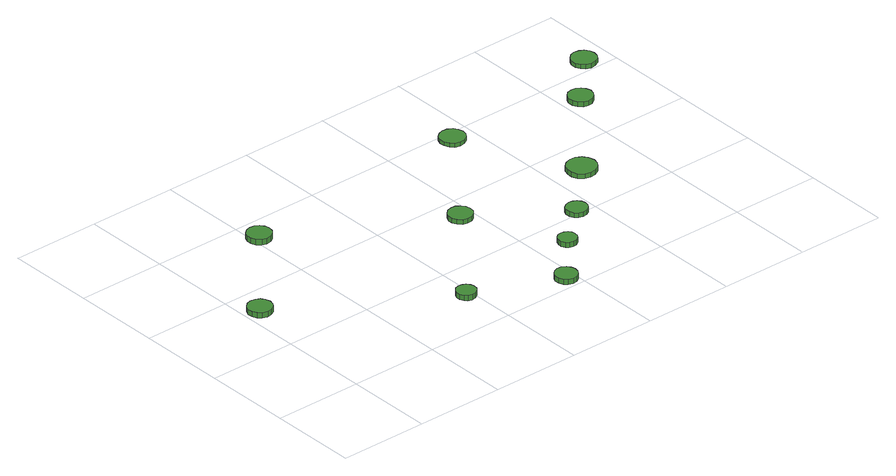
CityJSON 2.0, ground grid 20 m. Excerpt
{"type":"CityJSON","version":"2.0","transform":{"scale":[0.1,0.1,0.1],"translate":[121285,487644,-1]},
"CityObjects":{
"tree1":{"type":"SolitaryVegetationObject","attributes":{"function":"something"},"geometry":[{"type":"MultiSurface","lod":"1","boundaries":[[[0,1,2,3,4,5,6,7,8,9,10,11,12,13,14]],[[15,16,17,18,19,20,21,22,23,24,25,26,27,28,29]],[[0,29,28,1]],[[1,28,27,2]],[[2,27,26,3]],[[3,26,25,4]],[[4,25,24,5]],[[5,24,23,6]],[[6,23,22,7]],[[7,22,21,8]],[[8,21,20,9]],[[9,20,19,10]],[[10,19,18,11]],[[11,18,17,12]],[[12,17,16,13]],[[13,16,15,14]],[[14,15,29,0]]]}]},
"tree2":{"type":"SolitaryVegetationObject","attributes":{"function":"something"},"geometry":[{"type":"MultiSurface","lod":"1","boundaries":[[[30,31,32,33,34,35,36,37,38,39,40,41,42,43,44]],[[45,46,47,48,49,50,51,52,53,54,55,56,57,58,59]],[[30,59,58,31]],[[31,58,57,32]],[[32,57,56,33]],[[33,56,55,34]],[[34,55,54,35]],[[35,54,53,36]],[[36,53,52,37]],[[37,52,51,38]],[[38,51,50,39]],[[39,50,49,40]],[[40,49,48,41]],[[41,48,47,42]],[[42,47,46,43]],[[43,46,45,44]],[[44,45,59,30]]]}]},
"tree3":{"type":"SolitaryVegetationObject","attributes":{"function":"something"},"geometry":[{"type":"MultiSurface","lod":"1","boundaries":[[[60,61,62,63,64,65,66,67,68,69,70,71,72,73,74]],[[75,76,77,78,79,80,81,82,83,84,85,86,87,88,89]],[[60,89,88,61]],[[61,88,87,62]],[[62,87,86,63]],[[63,86,85,64]],[[64,85,84,65]],[[65,84,83,66]],[[66,83,82,67]],[[67,82,81,68]],[[68,81,80,69]],[[69,80,79,70]],[[70,79,78,71]],[[71,78,77,72]],[[72,77,76,73]],[[73,76,75,74]],[[74,75,89,60]]]}]},
"tree4":{"type":"SolitaryVegetationObject","attributes":{"function":"something"},"geometry":[{"type":"MultiSurface","lod":"1","boundaries":[[[90,91,92,93,94,95,96,97,98,99,100,101,102,103,104]],[[105,106,107,108,109,110,111,112,113,114,115,116,117,118,119]],[[90,119,118,91]],[[91,118,117,92]],[[92,117,116,93]],[[93,116,115,94]],[[94,115,114,95]],[[95,114,113,96]],[[96,113,112,97]],[[97,112,111,98]],[[98,111,110,99]],[[99,110,109,100]],[[100,109,108,101]],[[101,108,107,102]],[[102,107,106,103]],[[103,106,105,104]],[[104,105,119,90]]]}]},
"tree5":{"type":"SolitaryVegetationObject","attributes":{"function":"something"},"geometry":[{"type":"MultiSurface","lod":"1","boundaries":[[[120,121,122,123,124,125,126,127,128,129,130,131,132,133,134]],[[135,136,137,138,139,140,141,142,143,144,145,146,147,148,149]],[[120,149,148,121]],[[121,148,147,122]],[[122,147,146,123]],[[123,146,145,124]],[[124,145,144,125]],[[125,144,143,126]],[[126,143,142,127]],[[127,142,141,128]],[[128,141,140,129]],[[129,140,139,130]],[[130,139,138,131]],[[131,138,137,132]],[[132,137,136,133]],[[133,136,135,134]],[[134,135,149,120]]]}]},
"tree6":{"type":"SolitaryVegetationObject","attributes":{"function":"something"},"geometry":[{"type":"MultiSurface","lod":"1","boundaries":[[[150,151,152,153,154,155,156,157,158,159,160,161,162,163,164]],[[165,166,167,168,169,170,171,172,173,174,175,176,177,178,179]],[[150,179,178,151]],[[151,178,177,152]],[[152,177,176,153]],[[153,176,175,154]],[[154,175,174,155]],[[155,174,173,156]],[[156,173,172,157]],[[157,172,171,158]],[[158,171,170,159]],[[159,170,169,160]],[[160,169,168,161]],[[161,168,167,162]],[[162,167,166,163]],[[163,166,165,164]],[[164,165,179,150]]]}]},
"tree7":{"type":"SolitaryVegetationObject","attributes":{"function":"something"},"geometry":[{"type":"MultiSurface","lod":"1","boundaries":[[[180,181,182,183,184,185,186,187,188,189,190,191,192,193,194]],[[195,196,197,198,199,200,201,202,203,204,205,206,207,208,209]],[[180,209,208,181]],[[181,208,207,182]],[[182,207,206,183]],[[183,206,205,184]],[[184,205,204,185]],[[185,204,203,186]],[[186,203,202,187]],[[187,202,201,188]],[[188,201,200,189]],[[189,200,199,190]],[[190,199,198,191]],[[191,198,197,192]],[[192,197,196,193]],[[193,196,195,194]],[[194,195,209,180]]]}]},
"tree8":{"type":"SolitaryVegetationObject","attributes":{"function":"something"},"geometry":[{"type":"MultiSurface","lod":"1","boundaries":[[[210,211,212,213,214,215,216,217,218,219,220,221,222,223,224]],[[225,226,227,228,229,230,231,232,233,234,235,236,237,238,239]],[[210,239,238,211]],[[211,238,237,212]],[[212,237,236,213]],[[213,236,235,214]],[[214,235,234,215]],[[215,234,233,216]],[[216,233,232,217]],[[217,232,231,218]],[[218,231,230,219]],[[219,230,229,220]],[[220,229,228,221]],[[221,228,227,222]],[[222,227,226,223]],[[223,226,225,224]],[[224,225,239,210]]]}]},
"tree9":{"type":"SolitaryVegetationObject","attributes":{"function":"something"},"geometry":[{"type":"MultiSurface","lod":"1","boundaries":[[[240,241,242,243,244,245,246,247,248,249,250,251,252,253,254]],[[255,256,257,258,259,260,261,262,263,264,265,266,267,268,269]],[[240,269,268,241]],[[241,268,267,242]],[[242,267,266,243]],[[243,266,265,244]],[[244,265,264,245]],[[245,264,263,246]],[[246,263,262,247]],[[247,262,261,248]],[[248,261,260,249]],[[249,260,259,250]],[[250,259,258,251]],[[251,258,257,252]],[[252,257,256,253]],[[253,256,255,254]],[[254,255,269,240]]]}]},
"tree10":{"type":"SolitaryVegetationObject","attributes":{"function":"something"},"geometry":[{"type":"MultiSurface","lod":"1","boundaries":[[[270,271,272,273,274,275,276,277,278,279,280,281,282,283,284]],[[285,286,287,288,289,290,291,292,293,294,295,296,297,298,299]],[[270,299,298,271]],[[271,298,297,272]],[[272,297,296,273]],[[273,296,295,274]],[[274,295,294,275]],[[275,294,293,276]],[[276,293,292,277]],[[277,292,291,278]],[[278,291,290,279]],[[279,290,289,280]],[[280,289,288,281]],[[281,288,287,282]],[[282,287,286,283]],[[283,286,285,284]],[[284,285,299,270]]]}]},
"tree11":{"type":"SolitaryVegetationObject","attributes":{"function":"something"},"geometry":[{"type":"MultiSurface","lod":"1","boundaries":[[[300,301,302,303,304,305,306,307,308,309,310,311,312,313,314]],[[315,316,317,318,319,320,321,322,323,324,325,326,327,328,329]],[[300,329,328,301]],[[301,328,327,302]],[[302,327,326,303]],[[303,326,325,304]],[[304,325,324,305]],[[305,324,323,306]],[[306,323,322,307]],[[307,322,321,308]],[[308,321,320,309]],[[309,320,319,310]],[[310,319,318,311]],[[311,318,317,312]],[[312,317,316,313]],[[313,316,315,314]],[[314,315,329,300]]]}]}
},
"vertices":[
[60,332,21],[57,343,21],[51,352,21],[41,357,21],[30,359,21],[19,355,21],[11,348,21],[6,337,21],[6,326,21],[11,316,21],[19,308,21],[30,305,21],[41,306,21],[51,312,21],[57,321,21],[57,321,9],[51,312,9],[41,306,9],[30,305,9],[19,308,9],[11,316,9],[6,326,9],[6,337,9],[11,348,9],[19,355,9],[30,359,9],[41,357,9],[51,352,9],[57,343,9],[60,332,9],
[242,546,19],[240,557,19],[233,566,19],[224,572,19],[212,573,19],[202,570,19],[193,562,19],[189,552,19],[189,541,19],[193,530,19],[202,523,19],[212,519,19],[224,521,19],[233,526,19],[240,535,19],[240,535,6],[233,526,6],[224,521,6],[212,519,6],[202,523,6],[193,530,6],[189,541,6],[189,552,6],[193,562,6],[202,570,6],[212,573,6],[224,572,6],[233,566,6],[240,557,6],[242,546,6],
[407,111,20],[405,120,20],[399,128,20],[391,132,20],[382,133,20],[373,130,20],[367,124,20],[363,116,20],[363,107,20],[367,98,20],[373,92,20],[382,89,20],[391,90,20],[399,95,20],[405,102,20],[405,102,8],[399,95,8],[391,90,8],[382,89,8],[373,92,8],[367,98,8],[363,107,8],[363,116,8],[367,124,8],[373,130,8],[382,133,8],[391,132,8],[399,128,8],[405,120,8],[407,111,8],
[602,30,20],[600,40,20],[594,48,20],[585,54,20],[575,55,20],[565,51,20],[557,44,20],[553,35,20],[553,25,20],[557,15,20],[565,8,20],[575,5,20],[585,6,20],[594,11,20],[600,20,20],[600,20,8],[594,11,8],[585,6,8],[575,5,8],[565,8,8],[557,15,8],[553,25,8],[553,35,8],[557,44,8],[565,51,8],[575,55,8],[585,54,8],[594,48,8],[600,40,8],[602,30,8],
[593,340,20],[591,351,20],[584,360,20],[575,366,20],[564,367,20],[553,364,20],[545,356,20],[540,346,20],[540,335,20],[545,325,20],[553,317,20],[564,314,20],[575,315,20],[584,320,20],[591,329,20],[591,329,9],[584,320,9],[575,315,9],[564,314,9],[553,317,9],[545,325,9],[540,335,9],[540,346,9],[545,356,9],[553,364,9],[564,367,9],[575,366,9],[584,360,9],[591,351,9],[593,340,9],
[689,132,20],[688,140,20],[683,147,20],[675,151,20],[666,152,20],[658,150,20],[652,144,20],[648,136,20],[648,127,20],[652,119,20],[658,114,20],[666,111,20],[675,112,20],[683,116,20],[688,123,20],[688,123,8],[683,116,8],[675,112,8],[666,111,8],[658,114,8],[652,119,8],[648,127,8],[648,136,8],[652,144,8],[658,150,8],[666,152,8],[675,151,8],[683,147,8],[688,140,8],[689,132,8],
[782,208,19],[780,217,19],[774,225,19],[766,230,19],[756,231,19],[747,228,19],[739,222,19],[735,213,19],[735,203,19],[739,194,19],[747,187,19],[756,184,19],[766,185,19],[774,190,19],[780,198,19],[780,198,8],[774,190,8],[766,185,8],[756,184,8],[747,187,8],[739,194,8],[735,203,8],[735,213,8],[739,222,8],[747,228,8],[756,231,8],[766,230,8],[774,225,8],[780,217,8],[782,208,8],
[775,574,18],[772,585,18],[766,595,18],[755,601,18],[744,602,18],[732,598,18],[724,591,18],[719,580,18],[719,568,18],[724,557,18],[732,549,18],[744,546,18],[755,547,18],[766,553,18],[772,562,18],[772,562,9],[766,553,9],[755,547,9],[744,546,9],[732,549,9],[724,557,9],[719,568,9],[719,580,9],[724,591,9],[732,598,9],[744,602,9],[755,601,9],[766,595,9],[772,585,9],[775,574,9],
[901,320,19],[898,334,19],[890,345,19],[878,352,19],[865,353,19],[852,349,19],[841,340,19],[836,327,19],[836,314,19],[841,301,19],[852,292,19],[865,288,19],[878,289,19],[890,296,19],[898,307,19],[898,307,8],[890,296,8],[878,289,8],[865,288,8],[852,292,8],[841,301,8],[836,314,8],[836,327,8],[841,340,8],[852,349,8],[865,353,8],[878,352,8],[890,345,8],[898,334,8],[901,320,8],
[1068,524,19],[1065,535,19],[1059,544,19],[1049,550,19],[1038,551,19],[1027,548,19],[1018,540,19],[1014,530,19],[1014,518,19],[1018,508,19],[1027,500,19],[1038,497,19],[1049,498,19],[1059,504,19],[1065,513,19],[1065,513,8],[1059,504,8],[1049,498,8],[1038,497,8],[1027,500,8],[1018,508,8],[1014,518,8],[1014,530,8],[1018,540,8],[1027,548,8],[1038,551,8],[1049,550,8],[1059,544,8],[1065,535,8],[1068,524,8],
[1167,629,18],[1165,640,18],[1158,650,18],[1148,655,18],[1136,657,18],[1125,653,18],[1117,645,18],[1112,635,18],[1112,623,18],[1117,613,18],[1125,605,18],[1136,601,18],[1148,603,18],[1158,608,18],[1165,618,18],[1165,618,8],[1158,608,8],[1148,603,8],[1136,601,8],[1125,605,8],[1117,613,8],[1112,623,8],[1112,635,8],[1117,645,8],[1125,653,8],[1136,657,8],[1148,655,8],[1158,650,8],[1165,640,8],[1167,629,8]
]}
